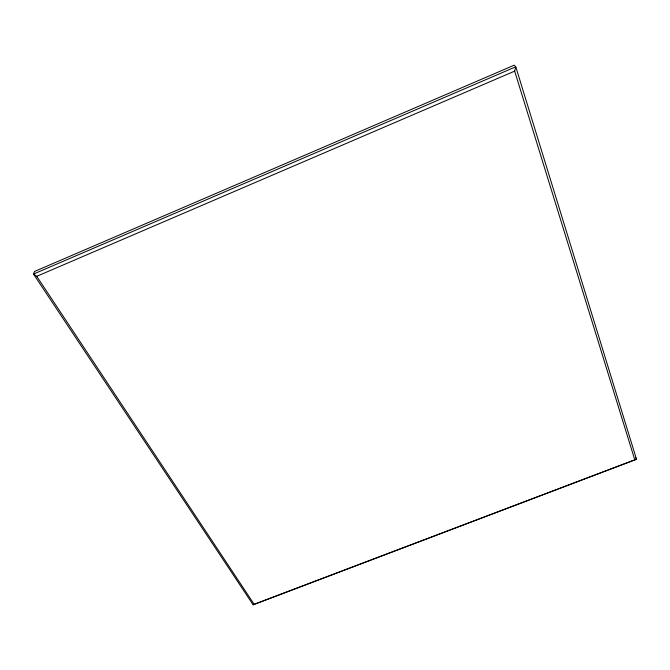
<?xml version="1.0" encoding="UTF-8"?>
<svg xmlns="http://www.w3.org/2000/svg" width="670" height="670" viewBox="0 0 670 670"><rect width="100%" height="100%" fill="white"/><g stroke="black" fill="none" stroke-linecap="round" stroke-linejoin="round"><path stroke-width="1" d="M634.758 459.729L514.66 71.137L515.774 66.807L514.233 65.174L34.522 271.467L33.5 274.064L253.134 604.826L636.5 459.235L515.774 66.807L33.5 274.064L36.741 276.316L254.148 604.281L636.5 459.235L635.646 457.778M253.134 604.826L254.148 604.281M36.741 276.316L514.66 71.137"/></g></svg>
